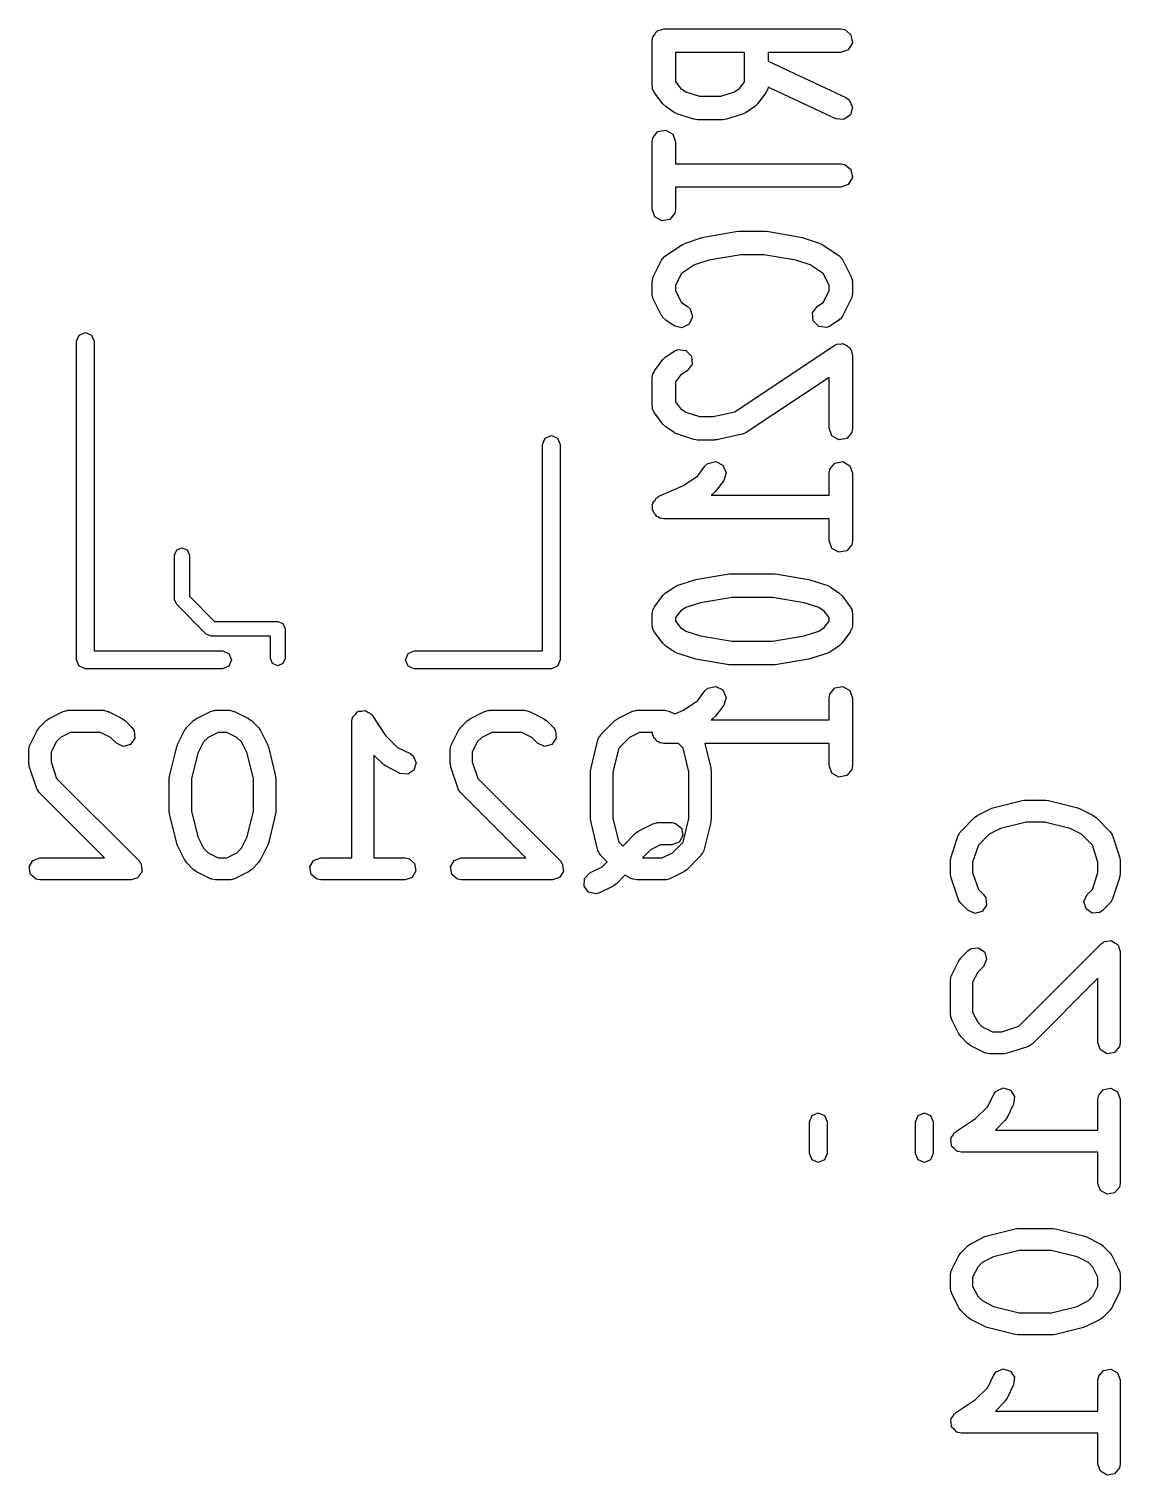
# Model space of a CAD drawing. Extents: x 54 to 297, y -260 to -31.
# Drawn here: x 151.04 to 158.44, y -223.29 to -213.48 of the extents above; entities that cross this region are included whole.
import ezdxf

# ---------------------------------------------------------------- set-up
doc = ezdxf.new("R2010")
doc.units = 0
doc.layers.add('BLACK', color=7, linetype='CONTINUOUS')

msp = doc.modelspace()

# ---------------------------------------------------------------- linework, layer by layer
at = {"layer": 'BLACK', "linetype": 'CONTINUOUS'}
for p, q in [((155.263, -213.562), (155.265, -213.552)), ((155.263, -213.867), (155.263, -213.562)), ((155.264, -213.548), (155.266, -213.545)), ((155.265, -213.552), (155.264, -213.548)), ((155.266, -213.545), (155.268, -213.535)), ((155.268, -213.535), (155.281, -213.519)), ((155.281, -213.519), (155.291, -213.501)), ((155.291, -213.501), (155.298, -213.498)), ((155.298, -213.498), (155.303, -213.493)), ((155.303, -213.493), (155.323, -213.489)), ((155.323, -213.489), (155.343, -213.482)), ((155.343, -213.482), (156.543, -213.482)), ((156.543, -213.482), (156.57, -213.487)), ((156.57, -213.487), (156.612, -213.522)), ((156.612, -213.522), (156.622, -213.576)), ((155.423, -213.642), (155.423, -213.84)), ((155.891, -213.642), (155.423, -213.642)), ((155.891, -213.84), (155.891, -213.642)), ((156.543, -213.642), (156.051, -213.642)), ((156.051, -213.642), (156.051, -213.701)), ((156.594, -213.623), (156.543, -213.642)), ((156.622, -213.576), (156.594, -213.623)), ((156.051, -213.701), (156.577, -213.947)), ((155.267, -213.878), (155.263, -213.867)), ((155.423, -213.84), (155.456, -213.884)), ((155.859, -213.884), (155.891, -213.84)), ((155.266, -213.89), (155.267, -213.878)), ((155.279, -213.915), (155.266, -213.89)), ((155.336, -213.991), (155.279, -213.915)), ((155.456, -213.884), (155.493, -213.908)), ((155.493, -213.908), (155.584, -213.939)), ((155.584, -213.939), (155.73, -213.939)), ((155.73, -213.939), (155.822, -213.908)), ((155.822, -213.908), (155.859, -213.884)), ((156.035, -213.915), (155.978, -213.991)), ((156.039, -213.903), (156.035, -213.915)), ((156.047, -213.894), (156.039, -213.903)), ((156.05, -213.877), (156.047, -213.894)), ((156.509, -214.092), (156.05, -213.877)), ((156.577, -213.947), (156.599, -213.962)), ((156.599, -213.962), (156.623, -214.012)), ((155.337, -213.991), (155.336, -213.991)), ((155.356, -214.009), (155.337, -213.991)), ((155.413, -214.048), (155.356, -214.009)), ((155.416, -214.048), (155.413, -214.048)), ((155.432, -214.057), (155.416, -214.048)), ((155.546, -214.095), (155.432, -214.057)), ((155.882, -214.057), (155.768, -214.095)), ((155.885, -214.055), (155.882, -214.057)), ((155.902, -214.048), (155.885, -214.055)), ((155.959, -214.009), (155.902, -214.048)), ((155.978, -213.991), (155.959, -214.009)), ((155.959, -214.009), (155.959, -214.009)), ((156.623, -214.012), (156.608, -214.065)), ((155.548, -214.095), (155.546, -214.095)), ((155.571, -214.099), (155.548, -214.095)), ((155.743, -214.099), (155.571, -214.099)), ((155.744, -214.098), (155.743, -214.099)), ((155.768, -214.095), (155.744, -214.098)), ((156.564, -214.096), (156.509, -214.092)), ((156.608, -214.065), (156.564, -214.096)), ((155.263, -214.248), (155.268, -214.22)), ((155.263, -214.705), (155.263, -214.248)), ((155.268, -214.22), (155.303, -214.178)), ((155.303, -214.178), (155.357, -214.169)), ((155.357, -214.169), (155.404, -214.196)), ((155.404, -214.196), (155.423, -214.248)), ((155.423, -214.248), (155.423, -214.396)), ((155.423, -214.396), (156.543, -214.396)), ((156.543, -214.396), (156.57, -214.401)), ((156.57, -214.401), (156.612, -214.436)), ((156.612, -214.436), (156.622, -214.49)), ((156.594, -214.537), (156.543, -214.556)), ((156.622, -214.49), (156.594, -214.537)), ((156.543, -214.556), (155.423, -214.556)), ((155.423, -214.556), (155.423, -214.705)), ((155.282, -214.756), (155.263, -214.705)), ((155.418, -214.732), (155.383, -214.774)), ((155.423, -214.705), (155.418, -214.732)), ((155.329, -214.784), (155.282, -214.756)), ((155.383, -214.774), (155.329, -214.784)), ((155.356, -215.019), (155.47, -214.943)), ((155.47, -214.943), (155.486, -214.936)), ((155.486, -214.936), (155.489, -214.934)), ((155.489, -214.934), (155.603, -214.896)), ((155.603, -214.896), (155.612, -214.894)), ((155.612, -214.894), (155.615, -214.893)), ((155.615, -214.893), (155.844, -214.854)), ((155.844, -214.854), (155.854, -214.855)), ((155.854, -214.855), (155.857, -214.853)), ((155.857, -214.853), (156.029, -214.853)), ((156.029, -214.853), (156.038, -214.855)), ((156.038, -214.855), (156.042, -214.854)), ((156.042, -214.854), (156.27, -214.893)), ((156.27, -214.893), (156.279, -214.896)), ((156.279, -214.896), (156.282, -214.896)), ((156.282, -214.896), (156.397, -214.934)), ((156.397, -214.934), (156.412, -214.942)), ((156.412, -214.942), (156.416, -214.943)), ((156.416, -214.943), (156.53, -215.019)), ((155.328, -215.05), (155.345, -215.028)), ((155.345, -215.028), (155.351, -215.025)), ((155.351, -215.025), (155.356, -215.019)), ((155.864, -215.013), (155.648, -215.049)), ((156.022, -215.013), (155.864, -215.013)), ((156.238, -215.049), (156.022, -215.013)), ((156.53, -215.019), (156.55, -215.038)), ((156.55, -215.038), (156.552, -215.045)), ((156.552, -215.045), (156.557, -215.05)), ((155.271, -215.164), (155.328, -215.05)), ((155.462, -215.14), (155.423, -215.219)), ((155.55, -215.082), (155.462, -215.14)), ((155.648, -215.049), (155.55, -215.082)), ((156.336, -215.082), (156.238, -215.049)), ((156.424, -215.14), (156.336, -215.082)), ((156.463, -215.219), (156.424, -215.14)), ((156.557, -215.05), (156.614, -215.164)), ((155.263, -215.2), (155.268, -215.173)), ((155.263, -215.276), (155.263, -215.2)), ((155.268, -215.173), (155.271, -215.169)), ((155.271, -215.169), (155.271, -215.164)), ((155.423, -215.219), (155.423, -215.257)), ((156.463, -215.257), (156.463, -215.219)), ((156.614, -215.164), (156.622, -215.191)), ((156.622, -215.191), (156.621, -215.196)), ((156.621, -215.196), (156.623, -215.2)), ((156.623, -215.2), (156.623, -215.276)), ((155.264, -215.281), (155.263, -215.276)), ((155.263, -215.285), (155.264, -215.281)), ((155.271, -215.312), (155.263, -215.285)), ((155.328, -215.426), (155.271, -215.312)), ((155.423, -215.257), (155.462, -215.336)), ((155.462, -215.336), (155.502, -215.362)), ((156.384, -215.362), (156.424, -215.336)), ((156.424, -215.336), (156.463, -215.257)), ((156.614, -215.312), (156.557, -215.426)), ((156.615, -215.307), (156.614, -215.312)), ((156.618, -215.304), (156.615, -215.307)), ((156.623, -215.276), (156.618, -215.304)), ((155.334, -215.431), (155.328, -215.426)), ((155.336, -215.438), (155.334, -215.431)), ((155.502, -215.362), (155.522, -215.381)), ((155.537, -215.434), (155.515, -215.484)), ((155.522, -215.381), (155.537, -215.434)), ((156.352, -215.406), (156.384, -215.362)), ((156.355, -215.461), (156.352, -215.406)), ((156.557, -215.426), (156.541, -215.449)), ((155.356, -215.457), (155.336, -215.438)), ((155.413, -215.495), (155.356, -215.457)), ((155.466, -215.508), (155.413, -215.495)), ((155.515, -215.484), (155.466, -215.508)), ((156.393, -215.5), (156.355, -215.461)), ((156.448, -215.506), (156.393, -215.5)), ((156.473, -215.495), (156.448, -215.506)), ((156.53, -215.457), (156.473, -215.495)), ((156.534, -215.451), (156.53, -215.457)), ((156.541, -215.449), (156.534, -215.451)), ((151.36, -215.6), (151.378, -215.558)), ((151.36, -217.76), (151.36, -215.6)), ((151.378, -215.558), (151.42, -215.54)), ((151.42, -215.54), (151.462, -215.558)), ((151.462, -215.558), (151.48, -215.6)), ((151.48, -215.6), (151.48, -217.7)), ((155.825, -216.078), (156.498, -215.629)), ((156.498, -215.629), (156.502, -215.627)), ((156.502, -215.627), (156.503, -215.626)), ((156.503, -215.626), (156.506, -215.625)), ((156.506, -215.625), (156.524, -215.618)), ((156.524, -215.618), (156.54, -215.619)), ((156.54, -215.619), (156.557, -215.616)), ((156.557, -215.616), (156.567, -215.622)), ((156.567, -215.622), (156.578, -215.624)), ((156.578, -215.624), (156.59, -215.636)), ((155.279, -215.8), (155.336, -215.723)), ((155.336, -215.723), (155.355, -215.705)), ((155.355, -215.705), (155.356, -215.705)), ((155.356, -215.705), (155.413, -215.667)), ((155.413, -215.667), (155.438, -215.656)), ((155.438, -215.656), (155.493, -215.662)), ((155.493, -215.662), (155.53, -215.701)), ((155.53, -215.701), (155.534, -215.756)), ((156.59, -215.636), (156.604, -215.644)), ((156.604, -215.644), (156.608, -215.655)), ((156.608, -215.655), (156.616, -215.663)), ((156.616, -215.663), (156.617, -215.68)), ((156.617, -215.68), (156.623, -215.695)), ((156.623, -215.695), (156.623, -216.19)), ((155.263, -215.848), (155.268, -215.82)), ((155.268, -215.82), (155.275, -215.811)), ((155.275, -215.811), (155.279, -215.8)), ((155.456, -215.83), (155.423, -215.874)), ((155.502, -215.8), (155.456, -215.83)), ((155.534, -215.756), (155.502, -215.8)), ((155.263, -216.038), (155.263, -215.848)), ((155.423, -215.874), (155.423, -216.011)), ((156.463, -215.845), (155.902, -216.219)), ((156.463, -216.19), (156.463, -215.845)), ((155.423, -216.011), (155.456, -216.055)), ((155.267, -216.049), (155.263, -216.038)), ((155.266, -216.061), (155.267, -216.049)), ((155.279, -216.086), (155.266, -216.061)), ((155.336, -216.162), (155.279, -216.086)), ((155.456, -216.055), (155.493, -216.08)), ((155.493, -216.08), (155.584, -216.11)), ((155.584, -216.11), (155.677, -216.11)), ((155.677, -216.11), (155.825, -216.078)), ((155.337, -216.163), (155.336, -216.162)), ((155.356, -216.181), (155.337, -216.163)), ((155.413, -216.219), (155.356, -216.181)), ((155.416, -216.22), (155.413, -216.219)), ((155.432, -216.228), (155.416, -216.22)), ((155.902, -216.219), (155.876, -216.23)), ((156.482, -216.242), (156.463, -216.19)), ((156.618, -216.218), (156.583, -216.26)), ((156.623, -216.19), (156.618, -216.218)), ((154.52, -216.3), (154.538, -216.258)), ((154.52, -217.7), (154.52, -216.3)), ((154.538, -216.258), (154.58, -216.24)), ((154.58, -216.24), (154.622, -216.258)), ((154.622, -216.258), (154.64, -216.3)), ((154.64, -216.3), (154.64, -217.76)), ((155.546, -216.266), (155.432, -216.228)), ((155.548, -216.266), (155.546, -216.266)), ((155.571, -216.27), (155.548, -216.266)), ((155.686, -216.27), (155.571, -216.27)), ((155.689, -216.269), (155.686, -216.27)), ((155.703, -216.269), (155.689, -216.269)), ((155.874, -216.23), (155.703, -216.269)), ((155.875, -216.23), (155.874, -216.23)), ((155.876, -216.23), (155.875, -216.23)), ((156.529, -216.269), (156.482, -216.242)), ((156.583, -216.26), (156.529, -216.269)), ((155.642, -216.428), (155.695, -216.416)), ((155.695, -216.416), (155.744, -216.441)), ((156.503, -216.426), (156.557, -216.416)), ((156.557, -216.416), (156.604, -216.444)), ((155.476, -216.577), (155.573, -216.512)), ((155.573, -216.512), (155.622, -216.447)), ((155.622, -216.447), (155.642, -216.428)), ((155.744, -216.441), (155.766, -216.491)), ((155.766, -216.491), (155.75, -216.543)), ((156.463, -216.495), (156.468, -216.468)), ((156.463, -216.644), (156.463, -216.495)), ((156.468, -216.468), (156.503, -216.426)), ((156.604, -216.444), (156.623, -216.495)), ((156.623, -216.495), (156.623, -216.952)), ((155.31, -216.651), (155.476, -216.577)), ((155.75, -216.543), (155.693, -216.619)), ((155.264, -216.71), (155.27, -216.7)), ((155.267, -216.726), (155.264, -216.71)), ((155.27, -216.7), (155.271, -216.689)), ((155.271, -216.689), (155.283, -216.677)), ((155.283, -216.677), (155.291, -216.663)), ((155.291, -216.663), (155.302, -216.659)), ((155.302, -216.659), (155.31, -216.651)), ((155.673, -216.638), (155.664, -216.644)), ((155.664, -216.644), (156.463, -216.644)), ((155.693, -216.619), (155.673, -216.637)), ((155.673, -216.637), (155.673, -216.638)), ((155.265, -216.743), (155.267, -216.726)), ((155.272, -216.753), (155.265, -216.743)), ((155.274, -216.764), (155.272, -216.753)), ((155.286, -216.775), (155.274, -216.764)), ((155.296, -216.788), (155.286, -216.775)), ((155.307, -216.792), (155.296, -216.788)), ((155.315, -216.799), (155.307, -216.792)), ((155.343, -216.804), (155.315, -216.799)), ((156.463, -216.804), (155.343, -216.804)), ((156.463, -216.952), (156.463, -216.804)), ((152.04, -217.014), (152.075, -217)), ((152.075, -217), (152.11, -217.014)), ((156.482, -217.004), (156.463, -216.952)), ((156.529, -217.031), (156.482, -217.004)), ((156.618, -216.98), (156.583, -217.022)), ((156.623, -216.952), (156.618, -216.98)), ((152.025, -217.05), (152.04, -217.014)), ((152.025, -217.35), (152.025, -217.05)), ((152.11, -217.014), (152.125, -217.05)), ((152.125, -217.05), (152.125, -217.329)), ((156.583, -217.022), (156.529, -217.031)), ((155.558, -217.216), (155.787, -217.178)), ((155.787, -217.178), (155.797, -217.178)), ((155.797, -217.178), (155.8, -217.177)), ((155.8, -217.177), (156.086, -217.177)), ((156.086, -217.177), (156.095, -217.179)), ((156.095, -217.179), (156.099, -217.178)), ((156.099, -217.178), (156.327, -217.216)), ((155.356, -217.305), (155.413, -217.267)), ((155.413, -217.267), (155.429, -217.26)), ((155.429, -217.26), (155.432, -217.257)), ((155.432, -217.257), (155.546, -217.219)), ((155.546, -217.219), (155.555, -217.218)), ((155.555, -217.218), (155.558, -217.216)), ((156.327, -217.216), (156.336, -217.219)), ((156.336, -217.219), (156.34, -217.219)), ((156.34, -217.219), (156.454, -217.257)), ((156.454, -217.257), (156.47, -217.266)), ((156.47, -217.266), (156.473, -217.267)), ((156.473, -217.267), (156.53, -217.305)), ((152.04, -217.385), (152.025, -217.35)), ((152.24, -217.585), (152.04, -217.385)), ((152.125, -217.329), (152.296, -217.5)), ((155.279, -217.4), (155.336, -217.323)), ((155.336, -217.323), (155.355, -217.305)), ((155.355, -217.305), (155.356, -217.305)), ((155.591, -217.373), (155.493, -217.406)), ((155.807, -217.337), (155.591, -217.373)), ((156.079, -217.337), (155.807, -217.337)), ((156.295, -217.373), (156.079, -217.337)), ((156.393, -217.406), (156.295, -217.373)), ((156.53, -217.305), (156.549, -217.323)), ((156.549, -217.323), (156.55, -217.323)), ((156.55, -217.323), (156.607, -217.4)), ((155.263, -217.448), (155.268, -217.42)), ((155.263, -217.524), (155.263, -217.448)), ((155.268, -217.42), (155.275, -217.411)), ((155.275, -217.411), (155.279, -217.4)), ((155.456, -217.43), (155.423, -217.474)), ((155.423, -217.474), (155.423, -217.497)), ((155.423, -217.497), (155.456, -217.541)), ((155.493, -217.406), (155.456, -217.43)), ((156.43, -217.43), (156.393, -217.406)), ((156.463, -217.474), (156.43, -217.43)), ((156.43, -217.541), (156.463, -217.497)), ((156.463, -217.497), (156.463, -217.474)), ((156.607, -217.4), (156.619, -217.424)), ((156.619, -217.424), (156.619, -217.436)), ((156.619, -217.436), (156.623, -217.448)), ((156.623, -217.448), (156.623, -217.524)), ((152.275, -217.6), (152.24, -217.585)), ((152.296, -217.5), (152.725, -217.5)), ((152.725, -217.5), (152.76, -217.514)), ((152.76, -217.514), (152.775, -217.55)), ((152.775, -217.55), (152.775, -217.75)), ((155.267, -217.535), (155.263, -217.524)), ((155.266, -217.547), (155.267, -217.535)), ((155.279, -217.572), (155.266, -217.547)), ((155.336, -217.648), (155.279, -217.572)), ((155.456, -217.541), (155.493, -217.566)), ((155.493, -217.566), (155.591, -217.598)), ((156.295, -217.598), (156.393, -217.566)), ((156.393, -217.566), (156.43, -217.541)), ((156.607, -217.572), (156.55, -217.648)), ((156.61, -217.56), (156.607, -217.572)), ((156.618, -217.551), (156.61, -217.56)), ((156.623, -217.524), (156.618, -217.551)), ((152.675, -217.6), (152.275, -217.6)), ((152.675, -217.75), (152.675, -217.6)), ((155.337, -217.648), (155.336, -217.648)), ((155.356, -217.667), (155.337, -217.648)), ((155.413, -217.705), (155.356, -217.667)), ((155.591, -217.598), (155.807, -217.634)), ((155.807, -217.634), (156.079, -217.634)), ((156.079, -217.634), (156.295, -217.598)), ((156.53, -217.667), (156.473, -217.705)), ((156.531, -217.666), (156.53, -217.667)), ((156.55, -217.648), (156.531, -217.666)), ((151.378, -217.802), (151.36, -217.76)), ((151.48, -217.7), (152.35, -217.7)), ((152.35, -217.7), (152.392, -217.718)), ((152.392, -217.718), (152.41, -217.76)), ((152.41, -217.76), (152.392, -217.802)), ((152.69, -217.785), (152.675, -217.75)), ((152.725, -217.8), (152.69, -217.785)), ((152.76, -217.785), (152.725, -217.8)), ((152.775, -217.75), (152.76, -217.785)), ((153.59, -217.76), (153.608, -217.718)), ((153.608, -217.802), (153.59, -217.76)), ((153.608, -217.718), (153.65, -217.7)), ((153.65, -217.7), (154.52, -217.7)), ((154.64, -217.76), (154.622, -217.802)), ((155.416, -217.705), (155.413, -217.705)), ((155.432, -217.714), (155.416, -217.705)), ((155.546, -217.752), (155.432, -217.714)), ((155.549, -217.752), (155.546, -217.752)), ((155.558, -217.755), (155.549, -217.752)), ((155.787, -217.793), (155.558, -217.755)), ((156.327, -217.755), (156.099, -217.793)), ((156.33, -217.753), (156.327, -217.755)), ((156.34, -217.752), (156.33, -217.753)), ((156.454, -217.714), (156.34, -217.752)), ((156.457, -217.712), (156.454, -217.714)), ((156.473, -217.705), (156.457, -217.712)), ((151.42, -217.82), (151.378, -217.802)), ((152.35, -217.82), (151.42, -217.82)), ((152.392, -217.802), (152.35, -217.82)), ((153.65, -217.82), (153.608, -217.802)), ((154.58, -217.82), (153.65, -217.82)), ((154.622, -217.802), (154.58, -217.82)), ((155.79, -217.793), (155.787, -217.793)), ((155.8, -217.794), (155.79, -217.793)), ((156.086, -217.794), (155.8, -217.794)), ((156.089, -217.793), (156.086, -217.794)), ((156.099, -217.793), (156.089, -217.793)), ((155.573, -218.036), (155.622, -217.971)), ((155.622, -217.971), (155.642, -217.952)), ((155.642, -217.952), (155.695, -217.94)), ((155.695, -217.94), (155.744, -217.964)), ((155.744, -217.964), (155.766, -218.015)), ((156.468, -217.992), (156.503, -217.95)), ((156.503, -217.95), (156.557, -217.94)), ((156.557, -217.94), (156.604, -217.968)), ((156.604, -217.968), (156.623, -218.019)), ((155.476, -218.101), (155.573, -218.036)), ((155.75, -218.067), (155.693, -218.143)), ((155.766, -218.015), (155.75, -218.067)), ((156.463, -218.019), (156.468, -217.992)), ((156.463, -218.168), (156.463, -218.019)), ((156.623, -218.019), (156.623, -218.476)), ((151.106, -218.219), (151.154, -218.172)), ((151.154, -218.172), (151.172, -218.159)), ((151.172, -218.159), (151.174, -218.158)), ((151.174, -218.158), (151.269, -218.11)), ((151.269, -218.11), (151.294, -218.103)), ((151.294, -218.103), (151.298, -218.104)), ((151.298, -218.104), (151.302, -218.102)), ((151.302, -218.102), (151.54, -218.102)), ((151.54, -218.102), (151.566, -218.107)), ((151.566, -218.107), (151.57, -218.11)), ((151.57, -218.11), (151.574, -218.11)), ((151.574, -218.11), (151.669, -218.158)), ((151.669, -218.158), (151.687, -218.171)), ((151.687, -218.171), (151.689, -218.172)), ((151.689, -218.172), (151.736, -218.219)), ((152.106, -218.219), (152.154, -218.172)), ((152.154, -218.172), (152.172, -218.159)), ((152.172, -218.159), (152.174, -218.158)), ((152.174, -218.158), (152.269, -218.11)), ((152.269, -218.11), (152.294, -218.103)), ((152.294, -218.103), (152.298, -218.104)), ((152.298, -218.104), (152.302, -218.102)), ((152.302, -218.102), (152.398, -218.102)), ((152.398, -218.102), (152.423, -218.107)), ((152.423, -218.107), (152.427, -218.11)), ((152.427, -218.11), (152.431, -218.11)), ((152.431, -218.11), (152.526, -218.158)), ((152.526, -218.158), (152.544, -218.171)), ((152.544, -218.171), (152.546, -218.172)), ((152.546, -218.172), (152.594, -218.219)), ((153.227, -218.177), (153.232, -218.151)), ((153.227, -219.102), (153.227, -218.177)), ((153.232, -218.151), (153.235, -218.148)), ((153.235, -218.144), (153.251, -218.129)), ((153.235, -218.148), (153.235, -218.144)), ((153.251, -218.129), (153.265, -218.112)), ((153.265, -218.112), (153.269, -218.111)), ((153.269, -218.111), (153.272, -218.108)), ((153.272, -218.108), (153.294, -218.107)), ((153.294, -218.107), (153.315, -218.103)), ((153.315, -218.103), (153.319, -218.105)), ((153.319, -218.105), (153.323, -218.105)), ((153.323, -218.105), (153.341, -218.118)), ((153.341, -218.118), (153.36, -218.129)), ((153.36, -218.129), (153.361, -218.133)), ((153.361, -218.133), (153.365, -218.136)), ((153.365, -218.136), (153.456, -218.272)), ((153.964, -218.219), (154.011, -218.172)), ((154.011, -218.172), (154.03, -218.159)), ((154.03, -218.159), (154.031, -218.158)), ((154.031, -218.158), (154.126, -218.11)), ((154.126, -218.11), (154.151, -218.103)), ((154.151, -218.103), (154.155, -218.104)), ((154.155, -218.104), (154.16, -218.102)), ((154.16, -218.102), (154.398, -218.102)), ((154.398, -218.102), (154.423, -218.107)), ((154.423, -218.107), (154.427, -218.11)), ((154.427, -218.11), (154.431, -218.11)), ((154.431, -218.11), (154.526, -218.158)), ((154.526, -218.158), (154.544, -218.171)), ((154.544, -218.171), (154.546, -218.172)), ((154.546, -218.172), (154.594, -218.219)), ((154.916, -218.267), (155.011, -218.172)), ((155.011, -218.172), (155.03, -218.159)), ((155.03, -218.159), (155.031, -218.158)), ((155.031, -218.158), (155.126, -218.11)), ((155.126, -218.11), (155.151, -218.103)), ((155.151, -218.103), (155.155, -218.104)), ((155.155, -218.104), (155.16, -218.102)), ((155.16, -218.102), (155.35, -218.102)), ((155.35, -218.102), (155.376, -218.107)), ((155.376, -218.107), (155.379, -218.11)), ((155.379, -218.11), (155.384, -218.11)), ((155.384, -218.11), (155.417, -218.127)), ((155.417, -218.127), (155.476, -218.101)), ((155.673, -218.162), (155.664, -218.168)), ((155.664, -218.168), (156.463, -218.168)), ((155.693, -218.143), (155.673, -218.161)), ((155.673, -218.161), (155.673, -218.162)), ((151.045, -218.334), (151.092, -218.239)), ((151.092, -218.239), (151.106, -218.221)), ((151.106, -218.221), (151.106, -218.219)), ((151.32, -218.252), (151.252, -218.286)), ((151.523, -218.252), (151.32, -218.252)), ((151.591, -218.286), (151.523, -218.252)), ((151.736, -218.219), (151.751, -218.241)), ((151.751, -218.241), (151.756, -218.292)), ((152.045, -218.334), (152.092, -218.239)), ((152.092, -218.239), (152.106, -218.221)), ((152.106, -218.221), (152.106, -218.219)), ((152.32, -218.252), (152.252, -218.286)), ((152.38, -218.252), (152.32, -218.252)), ((152.448, -218.286), (152.38, -218.252)), ((152.594, -218.219), (152.606, -218.238)), ((152.606, -218.238), (152.608, -218.239)), ((152.608, -218.239), (152.655, -218.334)), ((153.456, -218.272), (153.537, -218.354)), ((153.902, -218.334), (153.95, -218.239)), ((153.95, -218.239), (153.963, -218.221)), ((153.963, -218.221), (153.964, -218.219)), ((154.177, -218.252), (154.109, -218.286)), ((154.38, -218.252), (154.177, -218.252)), ((154.448, -218.286), (154.38, -218.252)), ((154.594, -218.219), (154.608, -218.241)), ((154.608, -218.241), (154.613, -218.292)), ((154.896, -218.302), (154.907, -218.278)), ((154.907, -218.278), (154.913, -218.274)), ((154.913, -218.274), (154.916, -218.267)), ((155.177, -218.252), (155.109, -218.286)), ((155.267, -218.252), (155.177, -218.252)), ((155.265, -218.267), (155.267, -218.252)), ((155.272, -218.276), (155.265, -218.267)), ((155.274, -218.288), (155.272, -218.276)), ((151.037, -218.368), (151.041, -218.342)), ((151.037, -218.463), (151.037, -218.368)), ((151.041, -218.342), (151.044, -218.339)), ((151.044, -218.339), (151.045, -218.334)), ((151.221, -218.317), (151.187, -218.385)), ((151.252, -218.286), (151.221, -218.317)), ((151.63, -218.325), (151.591, -218.286)), ((151.677, -218.347), (151.63, -218.325)), ((151.726, -218.334), (151.677, -218.347)), ((151.756, -218.292), (151.726, -218.334)), ((151.992, -218.54), (152.039, -218.349)), ((152.039, -218.349), (152.044, -218.338)), ((152.044, -218.338), (152.045, -218.334)), ((152.221, -218.317), (152.183, -218.394)), ((152.252, -218.286), (152.221, -218.317)), ((152.479, -218.317), (152.448, -218.286)), ((152.517, -218.394), (152.479, -218.317)), ((152.655, -218.334), (152.659, -218.346)), ((152.659, -218.346), (152.661, -218.349)), ((152.661, -218.349), (152.708, -218.54)), ((153.537, -218.354), (153.622, -218.396)), ((153.894, -218.368), (153.899, -218.342)), ((153.894, -218.463), (153.894, -218.368)), ((153.899, -218.342), (153.901, -218.339)), ((153.901, -218.339), (153.902, -218.334)), ((154.078, -218.317), (154.044, -218.385)), ((154.109, -218.286), (154.078, -218.317)), ((154.487, -218.325), (154.448, -218.286)), ((154.534, -218.347), (154.487, -218.325)), ((154.583, -218.334), (154.534, -218.347)), ((154.613, -218.292), (154.583, -218.334)), ((154.849, -218.492), (154.896, -218.302)), ((155.037, -218.358), (154.996, -218.52)), ((155.109, -218.286), (155.037, -218.358)), ((155.286, -218.298), (155.274, -218.288)), ((155.296, -218.312), (155.286, -218.298)), ((155.307, -218.315), (155.296, -218.312)), ((155.315, -218.323), (155.307, -218.315)), ((155.343, -218.328), (155.315, -218.323)), ((155.442, -218.328), (155.343, -218.328)), ((155.473, -218.358), (155.442, -218.328)), ((155.513, -218.52), (155.473, -218.358)), ((156.463, -218.328), (155.62, -218.328)), ((155.62, -218.328), (155.661, -218.492)), ((156.463, -218.476), (156.463, -218.328)), ((151.037, -218.464), (151.037, -218.463)), ((151.041, -218.487), (151.037, -218.464)), ((151.187, -218.385), (151.187, -218.451)), ((151.187, -218.451), (151.225, -218.565)), ((152.183, -218.394), (152.139, -218.567)), ((152.561, -218.567), (152.517, -218.394)), ((153.44, -218.468), (153.377, -218.406)), ((153.377, -218.406), (153.377, -219.102)), ((153.441, -218.469), (153.44, -218.468)), ((153.459, -218.482), (153.441, -218.469)), ((153.622, -218.396), (153.643, -218.411)), ((153.643, -218.411), (153.663, -218.458)), ((153.663, -218.458), (153.648, -218.508)), ((153.895, -218.464), (153.894, -218.463)), ((153.898, -218.487), (153.895, -218.464)), ((154.044, -218.385), (154.044, -218.451)), ((154.044, -218.451), (154.082, -218.565)), ((156.482, -218.528), (156.463, -218.476)), ((156.623, -218.476), (156.618, -218.504)), ((151.088, -218.629), (151.041, -218.487)), ((151.225, -218.565), (151.784, -219.124)), ((151.989, -218.558), (151.992, -218.543)), ((151.989, -218.796), (151.989, -218.558)), ((151.992, -218.543), (151.992, -218.54)), ((152.139, -218.567), (152.139, -218.787)), ((152.561, -218.787), (152.561, -218.567)), ((152.708, -218.54), (152.71, -218.555)), ((152.71, -218.555), (152.711, -218.558)), ((152.711, -218.558), (152.711, -218.796)), ((153.555, -218.53), (153.459, -218.482)), ((153.606, -218.536), (153.555, -218.53)), ((153.648, -218.508), (153.606, -218.536)), ((153.946, -218.629), (153.898, -218.487)), ((154.082, -218.565), (154.641, -219.124)), ((154.846, -218.51), (154.849, -218.496)), ((154.846, -218.844), (154.846, -218.51)), ((154.849, -218.496), (154.849, -218.492)), ((154.996, -218.52), (154.996, -218.835)), ((155.513, -218.835), (155.513, -218.52)), ((155.661, -218.492), (155.662, -218.507)), ((155.662, -218.507), (155.663, -218.51)), ((155.663, -218.51), (155.663, -218.844)), ((156.529, -218.555), (156.482, -218.528)), ((156.583, -218.545), (156.529, -218.555)), ((156.618, -218.504), (156.583, -218.545)), ((151.091, -218.633), (151.088, -218.629)), ((151.092, -218.637), (151.091, -218.633)), ((151.106, -218.659), (151.092, -218.637)), ((151.55, -219.102), (151.106, -218.659)), ((153.948, -218.633), (153.946, -218.629)), ((153.949, -218.637), (153.948, -218.633)), ((153.964, -218.659), (153.949, -218.637)), ((154.407, -219.102), (153.964, -218.659)), ((157.472, -218.814), (157.567, -218.766)), ((157.567, -218.766), (157.579, -218.763)), ((157.579, -218.763), (157.582, -218.761)), ((157.582, -218.761), (157.773, -218.713)), ((157.773, -218.713), (157.788, -218.712)), ((157.788, -218.712), (157.791, -218.711)), ((157.791, -218.711), (157.934, -218.711)), ((157.934, -218.711), (157.949, -218.713)), ((157.949, -218.713), (157.952, -218.713)), ((157.952, -218.713), (158.142, -218.761)), ((158.142, -218.761), (158.154, -218.766)), ((158.154, -218.766), (158.158, -218.766)), ((158.158, -218.766), (158.253, -218.814)), ((151.99, -218.799), (151.989, -218.796)), ((151.992, -218.814), (151.99, -218.799)), ((152.039, -219.005), (151.992, -218.814)), ((152.139, -218.787), (152.183, -218.96)), ((152.517, -218.96), (152.561, -218.787)), ((152.708, -218.814), (152.661, -219.005)), ((152.711, -218.796), (152.708, -218.811)), ((152.708, -218.811), (152.708, -218.814)), ((154.848, -218.847), (154.846, -218.844)), ((154.849, -218.862), (154.848, -218.847)), ((154.896, -219.052), (154.849, -218.862)), ((154.996, -218.835), (155.037, -218.996)), ((155.269, -218.872), (155.294, -218.865)), ((155.294, -218.865), (155.298, -218.866)), ((155.298, -218.866), (155.302, -218.864)), ((155.302, -218.864), (155.398, -218.864)), ((155.398, -218.864), (155.423, -218.869)), ((155.423, -218.869), (155.463, -218.902)), ((155.473, -218.996), (155.513, -218.835)), ((155.661, -218.862), (155.613, -219.052)), ((155.663, -218.844), (155.66, -218.859)), ((155.66, -218.859), (155.661, -218.862)), ((157.357, -218.923), (157.452, -218.828)), ((157.452, -218.828), (157.471, -218.815)), ((157.471, -218.815), (157.472, -218.814)), ((157.8, -218.861), (157.627, -218.904)), ((157.925, -218.861), (157.8, -218.861)), ((158.098, -218.904), (157.925, -218.861)), ((158.253, -218.814), (158.271, -218.827)), ((158.271, -218.827), (158.273, -218.828)), ((158.273, -218.828), (158.368, -218.923)), ((152.183, -218.96), (152.221, -219.037)), ((152.479, -219.037), (152.517, -218.96)), ((155.064, -219.023), (155.154, -218.934)), ((155.154, -218.934), (155.172, -218.921)), ((155.172, -218.921), (155.174, -218.92)), ((155.174, -218.92), (155.269, -218.872)), ((155.471, -218.952), (155.446, -218.996)), ((155.463, -218.902), (155.471, -218.952)), ((157.291, -219.095), (157.339, -218.952)), ((157.339, -218.952), (157.351, -218.93)), ((157.351, -218.93), (157.355, -218.927)), ((157.355, -218.927), (157.357, -218.923)), ((157.55, -218.943), (157.476, -219.017)), ((157.627, -218.904), (157.55, -218.943)), ((158.175, -218.943), (158.098, -218.904)), ((158.249, -219.017), (158.175, -218.943)), ((158.368, -218.923), (158.383, -218.944)), ((158.383, -218.944), (158.383, -218.949)), ((158.383, -218.949), (158.386, -218.952)), ((158.386, -218.952), (158.434, -219.095)), ((152.041, -219.008), (152.039, -219.005)), ((152.045, -219.02), (152.041, -219.008)), ((152.092, -219.115), (152.045, -219.02)), ((152.221, -219.037), (152.252, -219.068)), ((152.448, -219.068), (152.479, -219.037)), ((152.655, -219.02), (152.608, -219.115)), ((152.656, -219.017), (152.655, -219.02)), ((152.661, -219.005), (152.656, -219.017)), ((154.9, -219.059), (154.896, -219.052)), ((154.901, -219.066), (154.9, -219.059)), ((154.916, -219.087), (154.901, -219.066)), ((155.037, -218.996), (155.064, -219.023)), ((155.252, -219.048), (155.198, -219.102)), ((155.32, -219.014), (155.252, -219.048)), ((155.398, -219.014), (155.32, -219.014)), ((155.446, -218.996), (155.398, -219.014)), ((155.401, -219.068), (155.473, -218.996)), ((155.613, -219.052), (155.603, -219.076)), ((157.476, -219.017), (157.437, -219.131)), ((158.287, -219.131), (158.249, -219.017)), ((151.038, -219.164), (151.064, -219.12)), ((151.047, -219.215), (151.038, -219.164)), ((151.064, -219.12), (151.112, -219.102)), ((151.112, -219.102), (151.55, -219.102)), ((151.784, -219.124), (151.793, -219.138)), ((151.793, -219.138), (151.796, -219.14)), ((151.796, -219.14), (151.796, -219.142)), ((151.796, -219.142), (151.799, -219.145)), ((151.799, -219.145), (151.801, -219.168)), ((152.094, -219.117), (152.092, -219.115)), ((152.106, -219.135), (152.094, -219.117)), ((152.154, -219.183), (152.106, -219.135)), ((152.252, -219.068), (152.32, -219.102)), ((152.32, -219.102), (152.38, -219.102)), ((152.38, -219.102), (152.448, -219.068)), ((152.594, -219.135), (152.546, -219.183)), ((152.608, -219.115), (152.594, -219.133)), ((152.594, -219.133), (152.594, -219.135)), ((152.943, -219.164), (152.968, -219.12)), ((152.952, -219.215), (152.943, -219.164)), ((152.968, -219.12), (153.017, -219.102)), ((153.017, -219.102), (153.227, -219.102)), ((153.377, -219.102), (153.588, -219.102)), ((153.588, -219.102), (153.614, -219.107)), ((153.614, -219.107), (153.653, -219.14)), ((153.653, -219.14), (153.662, -219.19)), ((153.895, -219.164), (153.921, -219.12)), ((153.904, -219.215), (153.895, -219.164)), ((153.921, -219.12), (153.969, -219.102)), ((153.969, -219.102), (154.407, -219.102)), ((154.641, -219.124), (154.651, -219.138)), ((154.651, -219.138), (154.653, -219.14)), ((154.653, -219.14), (154.653, -219.142)), ((154.653, -219.142), (154.656, -219.145)), ((154.656, -219.145), (154.658, -219.168)), ((154.84, -219.205), (154.925, -219.163)), ((154.958, -219.13), (154.916, -219.087)), ((154.925, -219.163), (154.958, -219.13)), ((155.198, -219.102), (155.332, -219.102)), ((155.332, -219.102), (155.401, -219.068)), ((155.594, -219.087), (155.498, -219.183)), ((155.597, -219.081), (155.594, -219.087)), ((155.603, -219.076), (155.597, -219.081)), ((157.287, -219.119), (157.291, -219.097)), ((157.287, -219.214), (157.287, -219.119)), ((157.291, -219.097), (157.291, -219.095)), ((157.437, -219.131), (157.437, -219.202)), ((158.287, -219.202), (158.287, -219.131)), ((158.434, -219.095), (158.437, -219.118)), ((158.437, -219.118), (158.437, -219.119)), ((158.437, -219.119), (158.437, -219.214)), ((151.086, -219.248), (151.047, -219.215)), ((151.112, -219.252), (151.086, -219.248)), ((151.731, -219.252), (151.112, -219.252)), ((151.752, -219.244), (151.731, -219.252)), ((151.774, -219.239), (151.752, -219.244)), ((151.776, -219.236), (151.774, -219.239)), ((151.779, -219.235), (151.776, -219.236)), ((151.79, -219.215), (151.779, -219.235)), ((151.803, -219.197), (151.79, -219.215)), ((151.801, -219.168), (151.805, -219.19)), ((151.805, -219.19), (151.803, -219.193)), ((151.803, -219.193), (151.803, -219.197)), ((152.156, -219.183), (152.154, -219.183)), ((152.174, -219.197), (152.156, -219.183)), ((152.269, -219.244), (152.174, -219.197)), ((152.273, -219.245), (152.269, -219.244)), ((152.277, -219.248), (152.273, -219.245)), ((152.302, -219.252), (152.277, -219.248)), ((152.398, -219.252), (152.302, -219.252)), ((152.402, -219.251), (152.398, -219.252)), ((152.406, -219.252), (152.402, -219.251)), ((152.431, -219.244), (152.406, -219.252)), ((152.526, -219.197), (152.431, -219.244)), ((152.528, -219.195), (152.526, -219.197)), ((152.546, -219.183), (152.528, -219.195)), ((152.991, -219.248), (152.952, -219.215)), ((153.017, -219.252), (152.991, -219.248)), ((153.588, -219.252), (153.017, -219.252)), ((153.636, -219.235), (153.588, -219.252)), ((153.662, -219.19), (153.636, -219.235)), ((153.943, -219.248), (153.904, -219.215)), ((153.969, -219.252), (153.943, -219.248)), ((154.588, -219.252), (153.969, -219.252)), ((154.609, -219.244), (154.588, -219.252)), ((154.631, -219.239), (154.609, -219.244)), ((154.633, -219.236), (154.631, -219.239)), ((154.636, -219.235), (154.633, -219.236)), ((154.648, -219.215), (154.636, -219.235)), ((154.661, -219.197), (154.648, -219.215)), ((154.658, -219.168), (154.662, -219.19)), ((154.662, -219.19), (154.66, -219.193)), ((154.66, -219.193), (154.661, -219.197)), ((154.802, -219.294), (154.805, -219.243)), ((154.805, -219.243), (154.84, -219.205)), ((155.079, -219.221), (155.022, -219.278)), ((155.126, -219.244), (155.079, -219.221)), ((155.13, -219.245), (155.126, -219.244)), ((155.134, -219.248), (155.13, -219.245)), ((155.16, -219.252), (155.134, -219.248)), ((155.35, -219.252), (155.16, -219.252)), ((155.354, -219.251), (155.35, -219.252)), ((155.359, -219.252), (155.354, -219.251)), ((155.384, -219.244), (155.359, -219.252)), ((155.479, -219.197), (155.384, -219.244)), ((155.48, -219.195), (155.479, -219.197)), ((155.498, -219.183), (155.48, -219.195)), ((157.288, -219.216), (157.287, -219.214)), ((157.291, -219.238), (157.288, -219.216)), ((157.339, -219.381), (157.291, -219.238)), ((157.437, -219.202), (157.476, -219.317)), ((158.249, -219.317), (158.287, -219.202)), ((158.434, -219.238), (158.386, -219.381)), ((158.437, -219.214), (158.433, -219.236)), ((158.433, -219.236), (158.434, -219.238)), ((154.832, -219.335), (154.802, -219.294)), ((154.882, -219.347), (154.832, -219.335)), ((154.907, -219.339), (154.882, -219.347)), ((155.003, -219.292), (154.907, -219.339)), ((155.004, -219.291), (155.003, -219.292)), ((155.022, -219.278), (155.004, -219.291)), ((157.476, -219.317), (157.511, -219.352)), ((157.511, -219.352), (157.526, -219.373)), ((158.192, -219.398), (158.214, -219.352)), ((158.214, -219.352), (158.249, -219.317)), ((157.342, -219.384), (157.339, -219.381)), ((157.342, -219.389), (157.342, -219.384)), ((157.357, -219.41), (157.342, -219.389)), ((157.405, -219.458), (157.357, -219.41)), ((157.451, -219.479), (157.405, -219.458)), ((157.53, -219.424), (157.501, -219.466)), ((157.526, -219.373), (157.53, -219.424)), ((158.206, -219.448), (158.192, -219.398)), ((158.248, -219.477), (158.206, -219.448)), ((158.32, -219.458), (158.299, -219.473)), ((158.368, -219.41), (158.32, -219.458)), ((158.37, -219.406), (158.368, -219.41)), ((158.374, -219.404), (158.37, -219.406)), ((158.386, -219.381), (158.374, -219.404)), ((157.501, -219.466), (157.451, -219.479)), ((158.299, -219.473), (158.248, -219.477)), ((157.357, -219.78), (157.405, -219.733)), ((157.405, -219.733), (157.426, -219.718)), ((157.426, -219.718), (157.477, -219.713)), ((157.477, -219.713), (157.519, -219.743)), ((157.519, -219.743), (157.532, -219.792)), ((157.75, -220.244), (158.309, -219.685)), ((158.309, -219.685), (158.323, -219.676)), ((158.323, -219.676), (158.325, -219.673)), ((158.325, -219.673), (158.327, -219.673)), ((158.327, -219.673), (158.331, -219.67)), ((158.331, -219.67), (158.353, -219.668)), ((158.353, -219.668), (158.375, -219.664)), ((158.375, -219.664), (158.378, -219.666)), ((158.378, -219.666), (158.382, -219.666)), ((158.382, -219.666), (158.4, -219.679)), ((158.4, -219.679), (158.42, -219.69)), ((158.42, -219.69), (158.421, -219.693)), ((158.421, -219.693), (158.424, -219.695)), ((158.424, -219.695), (158.43, -219.717)), ((158.43, -219.717), (158.437, -219.738)), ((158.437, -219.738), (158.437, -220.357)), ((157.295, -219.895), (157.343, -219.8)), ((157.343, -219.8), (157.356, -219.782)), ((157.356, -219.782), (157.357, -219.78)), ((157.511, -219.839), (157.472, -219.878)), ((157.532, -219.792), (157.511, -219.839)), ((157.287, -219.929), (157.292, -219.903)), ((157.287, -220.167), (157.287, -219.929)), ((157.292, -219.903), (157.295, -219.899)), ((157.295, -219.899), (157.295, -219.895)), ((157.472, -219.878), (157.437, -219.946)), ((157.437, -219.946), (157.437, -220.149)), ((158.287, -219.919), (157.844, -220.363)), ((158.287, -220.357), (158.287, -219.919)), ((157.289, -220.171), (157.287, -220.167)), ((157.288, -220.175), (157.289, -220.171)), ((157.295, -220.2), (157.288, -220.175)), ((157.343, -220.295), (157.295, -220.2)), ((157.437, -220.149), (157.472, -220.217)), ((157.472, -220.217), (157.502, -220.248)), ((157.344, -220.297), (157.343, -220.295)), ((157.357, -220.315), (157.344, -220.297)), ((157.405, -220.363), (157.357, -220.315)), ((157.502, -220.248), (157.571, -220.282)), ((157.571, -220.282), (157.636, -220.282)), ((157.636, -220.282), (157.75, -220.244)), ((157.406, -220.363), (157.405, -220.363)), ((157.424, -220.377), (157.406, -220.363)), ((157.519, -220.424), (157.424, -220.377)), ((157.524, -220.425), (157.519, -220.424)), ((157.527, -220.428), (157.524, -220.425)), ((157.553, -220.432), (157.527, -220.428)), ((157.648, -220.432), (157.553, -220.432)), ((157.65, -220.432), (157.648, -220.432)), ((157.672, -220.428), (157.65, -220.432)), ((157.815, -220.381), (157.672, -220.428)), ((157.818, -220.378), (157.815, -220.381)), ((157.823, -220.377), (157.818, -220.378)), ((157.844, -220.363), (157.823, -220.377)), ((158.305, -220.405), (158.287, -220.357)), ((158.349, -220.431), (158.305, -220.405)), ((158.4, -220.422), (158.349, -220.431)), ((158.433, -220.383), (158.4, -220.422)), ((158.437, -220.357), (158.433, -220.383)), ((157.539, -220.789), (157.581, -220.705)), ((157.581, -220.705), (157.597, -220.684)), ((157.597, -220.684), (157.644, -220.663)), ((157.644, -220.663), (157.693, -220.678)), ((157.693, -220.678), (157.721, -220.721)), ((157.721, -220.721), (157.715, -220.772)), ((158.287, -220.738), (158.292, -220.712)), ((158.292, -220.712), (158.325, -220.673)), ((158.325, -220.673), (158.375, -220.664)), ((158.375, -220.664), (158.42, -220.69)), ((158.42, -220.69), (158.437, -220.738)), ((157.457, -220.87), (157.539, -220.789)), ((157.715, -220.772), (157.668, -220.867)), ((158.287, -220.949), (158.287, -220.738)), ((158.437, -220.738), (158.437, -221.31)), ((156.33, -220.892), (156.348, -220.85)), ((156.33, -221.108), (156.33, -220.892)), ((156.348, -220.85), (156.39, -220.832)), ((156.39, -220.832), (156.432, -220.85)), ((156.432, -220.85), (156.45, -220.892)), ((156.45, -220.892), (156.45, -221.108)), ((157.05, -220.892), (157.068, -220.85)), ((157.05, -221.108), (157.05, -220.892)), ((157.068, -220.85), (157.11, -220.832)), ((157.11, -220.832), (157.152, -220.85)), ((157.152, -220.85), (157.17, -220.892)), ((157.17, -220.892), (157.17, -221.108)), ((157.321, -220.961), (157.457, -220.87)), ((157.654, -220.886), (157.591, -220.949)), ((157.668, -220.867), (157.654, -220.885)), ((157.654, -220.885), (157.654, -220.886)), ((157.289, -221.011), (157.291, -221.007)), ((157.292, -221.032), (157.289, -221.011)), ((157.29, -221.003), (157.303, -220.985)), ((157.291, -221.007), (157.29, -221.003)), ((157.303, -220.985), (157.314, -220.966)), ((157.314, -220.966), (157.318, -220.965)), ((157.318, -220.965), (157.321, -220.961)), ((157.591, -220.949), (158.287, -220.949)), ((156.348, -221.15), (156.33, -221.108)), ((156.45, -221.108), (156.432, -221.15)), ((157.068, -221.15), (157.05, -221.108)), ((157.17, -221.108), (157.152, -221.15)), ((157.294, -221.054), (157.292, -221.032)), ((157.297, -221.057), (157.294, -221.054)), ((157.297, -221.061), (157.297, -221.057)), ((157.314, -221.075), (157.297, -221.061)), ((157.329, -221.091), (157.314, -221.075)), ((157.333, -221.092), (157.329, -221.091)), ((157.337, -221.094), (157.333, -221.092)), ((157.362, -221.099), (157.337, -221.094)), ((158.287, -221.099), (157.362, -221.099)), ((158.287, -221.31), (158.287, -221.099)), ((156.39, -221.168), (156.348, -221.15)), ((156.432, -221.15), (156.39, -221.168)), ((157.11, -221.168), (157.068, -221.15)), ((157.152, -221.15), (157.11, -221.168)), ((158.305, -221.358), (158.287, -221.31)), ((158.437, -221.31), (158.433, -221.335)), ((158.349, -221.383), (158.305, -221.358)), ((158.4, -221.374), (158.349, -221.383)), ((158.433, -221.335), (158.4, -221.374)), ((157.74, -221.617), (157.743, -221.615)), ((157.743, -221.615), (157.981, -221.615)), ((157.981, -221.615), (157.996, -221.618)), ((157.424, -221.719), (157.519, -221.671)), ((157.519, -221.671), (157.532, -221.667)), ((157.532, -221.667), (157.535, -221.665)), ((157.535, -221.665), (157.725, -221.618)), ((157.725, -221.618), (157.74, -221.617)), ((157.996, -221.618), (158, -221.618)), ((158, -221.618), (158.19, -221.665)), ((158.19, -221.665), (158.202, -221.671)), ((158.202, -221.671), (158.205, -221.671)), ((158.205, -221.671), (158.301, -221.719)), ((157.295, -221.895), (157.343, -221.8)), ((157.343, -221.8), (157.356, -221.782)), ((157.356, -221.782), (157.357, -221.78)), ((157.357, -221.78), (157.405, -221.733)), ((157.405, -221.733), (157.423, -221.72)), ((157.423, -221.72), (157.424, -221.719)), ((157.579, -221.809), (157.502, -221.847)), ((157.753, -221.765), (157.579, -221.809)), ((157.972, -221.765), (157.753, -221.765)), ((158.146, -221.809), (157.972, -221.765)), ((158.223, -221.847), (158.146, -221.809)), ((158.301, -221.719), (158.319, -221.732)), ((158.319, -221.732), (158.32, -221.733)), ((158.32, -221.733), (158.368, -221.78)), ((158.368, -221.78), (158.381, -221.799)), ((158.381, -221.799), (158.382, -221.8)), ((158.382, -221.8), (158.429, -221.895)), ((157.287, -221.929), (157.292, -221.903)), ((157.292, -221.903), (157.295, -221.899)), ((157.295, -221.899), (157.295, -221.895)), ((157.472, -221.878), (157.437, -221.946)), ((157.502, -221.847), (157.472, -221.878)), ((158.253, -221.878), (158.223, -221.847)), ((158.287, -221.946), (158.253, -221.878)), ((158.429, -221.895), (158.437, -221.92)), ((157.287, -222.024), (157.287, -221.929)), ((157.437, -221.946), (157.437, -222.006)), ((157.437, -222.006), (157.472, -222.075)), ((158.253, -222.075), (158.287, -222.006)), ((158.287, -222.006), (158.287, -221.946)), ((158.437, -221.92), (158.436, -221.924)), ((158.436, -221.924), (158.437, -221.929)), ((158.437, -221.929), (158.437, -222.024)), ((157.289, -222.028), (157.287, -222.024)), ((157.288, -222.032), (157.289, -222.028)), ((157.295, -222.057), (157.288, -222.032)), ((157.343, -222.153), (157.295, -222.057)), ((157.472, -222.075), (157.502, -222.105)), ((157.502, -222.105), (157.579, -222.144)), ((158.146, -222.144), (158.223, -222.105)), ((158.223, -222.105), (158.253, -222.075)), ((158.429, -222.057), (158.382, -222.153)), ((158.43, -222.053), (158.429, -222.057)), ((158.433, -222.049), (158.43, -222.053)), ((158.437, -222.024), (158.433, -222.049)), ((157.344, -222.154), (157.343, -222.153)), ((157.357, -222.172), (157.344, -222.154)), ((157.405, -222.22), (157.357, -222.172)), ((157.579, -222.144), (157.753, -222.187)), ((157.753, -222.187), (157.972, -222.187)), ((157.972, -222.187), (158.146, -222.144)), ((158.368, -222.172), (158.32, -222.22)), ((158.382, -222.153), (158.368, -222.171)), ((158.368, -222.171), (158.368, -222.172)), ((157.406, -222.22), (157.405, -222.22)), ((157.424, -222.234), (157.406, -222.22)), ((157.519, -222.281), (157.424, -222.234)), ((157.523, -222.282), (157.519, -222.281)), ((157.535, -222.287), (157.523, -222.282)), ((157.725, -222.335), (157.535, -222.287)), ((158.19, -222.287), (158, -222.335)), ((158.193, -222.285), (158.19, -222.287)), ((158.205, -222.281), (158.193, -222.285)), ((158.301, -222.234), (158.205, -222.281)), ((158.302, -222.233), (158.301, -222.234)), ((158.32, -222.22), (158.302, -222.233)), ((157.729, -222.334), (157.725, -222.335)), ((157.743, -222.337), (157.729, -222.334)), ((157.981, -222.337), (157.743, -222.337)), ((157.985, -222.336), (157.981, -222.337)), ((158, -222.335), (157.985, -222.336)), ((157.581, -222.609), (157.597, -222.588)), ((157.597, -222.588), (157.644, -222.568)), ((157.644, -222.568), (157.693, -222.583)), ((157.693, -222.583), (157.721, -222.625)), ((158.292, -222.617), (158.325, -222.578)), ((158.325, -222.578), (158.375, -222.569)), ((158.375, -222.569), (158.42, -222.595)), ((158.42, -222.595), (158.437, -222.643)), ((157.457, -222.775), (157.539, -222.694)), ((157.539, -222.694), (157.581, -222.609)), ((157.715, -222.676), (157.668, -222.772)), ((157.721, -222.625), (157.715, -222.676)), ((158.287, -222.643), (158.292, -222.617)), ((158.287, -222.854), (158.287, -222.643)), ((158.437, -222.643), (158.437, -223.214)), ((157.321, -222.866), (157.457, -222.775)), ((157.654, -222.791), (157.591, -222.854)), ((157.668, -222.772), (157.654, -222.79)), ((157.654, -222.79), (157.654, -222.791)), ((157.29, -222.908), (157.303, -222.89)), ((157.303, -222.89), (157.314, -222.871)), ((157.314, -222.871), (157.318, -222.87)), ((157.318, -222.87), (157.321, -222.866)), ((157.591, -222.854), (158.287, -222.854)), ((157.289, -222.916), (157.291, -222.912)), ((157.292, -222.937), (157.289, -222.916)), ((157.291, -222.912), (157.29, -222.908)), ((157.294, -222.959), (157.292, -222.937)), ((157.297, -222.962), (157.294, -222.959)), ((157.297, -222.966), (157.297, -222.962)), ((157.314, -222.98), (157.297, -222.966)), ((157.329, -222.996), (157.314, -222.98)), ((157.333, -222.996), (157.329, -222.996)), ((157.337, -222.999), (157.333, -222.996)), ((157.362, -223.004), (157.337, -222.999)), ((158.287, -223.004), (157.362, -223.004)), ((158.287, -223.214), (158.287, -223.004)), ((158.305, -223.262), (158.287, -223.214)), ((158.349, -223.288), (158.305, -223.262)), ((158.4, -223.279), (158.349, -223.288)), ((158.433, -223.24), (158.4, -223.279)), ((158.437, -223.214), (158.433, -223.24))]:
    msp.add_line(p, q, dxfattribs=at)

doc.saveas('drawing.dxf')
